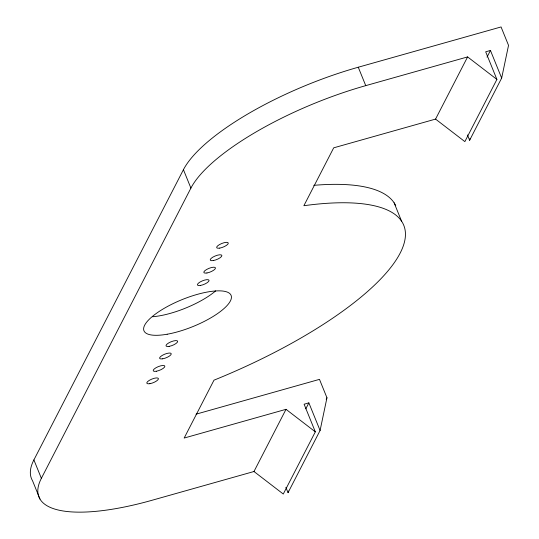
<?xml version="1.0" encoding="UTF-8"?>
<svg xmlns="http://www.w3.org/2000/svg" width="539" height="539" viewBox="0 0 539 539"><rect width="100%" height="100%" fill="white"/><g stroke="black" fill="none" stroke-linecap="round" stroke-linejoin="round"><path stroke-width="0.81" d="M285.859 487.317L288.042 492.686L288.385 491.049M288.042 492.686L320.085 430.499L326.957 397.775L319.479 379.362L196.048 414.181M467.441 134.905L469.617 140.275L469.961 138.638M469.617 140.275L501.661 78.088L508.533 45.364L501.061 26.95L358.267 67.227A156.721 48.429 -22.1 0 0 183.428 169.691L33.896 459.915A156.721 48.429 -22.1 0 0 32.502 480.653L39.98 499.06M41.368 478.329L190.907 188.104A156.721 48.429 -22.1 0 1 365.745 85.64L467.603 56.912L496.904 79.428L464.861 141.616L435.559 119.099L333.702 147.827L303.875 205.716A233.36 72.111 -22.1 0 1 400.16 253.108A233.36 72.111 -22.1 0 1 213.99 380.17L184.163 438.052L286.02 409.323L315.322 431.84L283.278 494.034L253.977 471.51L152.119 500.246A156.721 48.429 -22.1 0 1 41.368 478.329L33.896 459.915M253.977 471.51L286.02 409.323M435.559 119.099L467.603 56.912M305.815 408.805L308.867 402.876L320.085 430.499M487.013 57.127L490.45 50.464L501.661 78.088M326.189 399.258L326.957 397.775M490.45 50.464L485.686 51.805L496.904 79.428M308.867 402.876L304.111 404.223L315.322 431.84M358.267 67.227L365.745 85.64M394.103 202.785L401.582 221.199M183.428 169.691L190.907 188.104M215.654 290.905A47.014 14.526 -22.1 0 1 152.476 316.743M313.779 185.342A233.36 72.111 -22.1 0 1 395.734 205.649M219.744 248.115A6.266 1.94 -22.1 0 0 228.314 243.089A6.266 1.94 -22.1 0 0 219.333 244.672A6.266 1.94 -22.1 0 0 219.744 248.115M200.521 285.427A6.266 1.94 -22.1 0 0 209.085 280.408A6.266 1.94 -22.1 0 0 200.104 281.985A6.266 1.94 -22.1 0 0 200.521 285.427M206.929 272.99A6.266 1.94 -22.1 0 0 215.492 267.971A6.266 1.94 -22.1 0 0 206.511 269.547A6.266 1.94 -22.1 0 0 206.929 272.99M213.336 260.553A6.266 1.94 -22.1 0 0 221.9 255.533A6.266 1.94 -22.1 0 0 212.918 257.11A6.266 1.94 -22.1 0 0 213.336 260.553M169.118 346.375A6.266 1.94 -22.1 0 0 177.681 341.355A6.266 1.94 -22.1 0 0 168.7 342.932A6.266 1.94 -22.1 0 0 169.118 346.375M149.889 383.687A6.266 1.94 -22.1 0 0 158.453 378.668A6.266 1.94 -22.1 0 0 149.471 380.251A6.266 1.94 -22.1 0 0 149.889 383.687M156.297 371.25A6.266 1.94 -22.1 0 0 164.867 366.23A6.266 1.94 -22.1 0 0 155.886 367.807A6.266 1.94 -22.1 0 0 156.297 371.25M162.711 358.812A6.266 1.94 -22.1 0 0 171.274 353.793A6.266 1.94 -22.1 0 0 162.293 355.369A6.266 1.94 -22.1 0 0 162.711 358.812M167.164 334.227A47.014 14.526 -22.1 0 0 231.399 296.578A47.014 14.526 -22.1 0 0 164.038 308.429A47.014 14.526 -22.1 0 0 167.164 334.227"/></g></svg>
